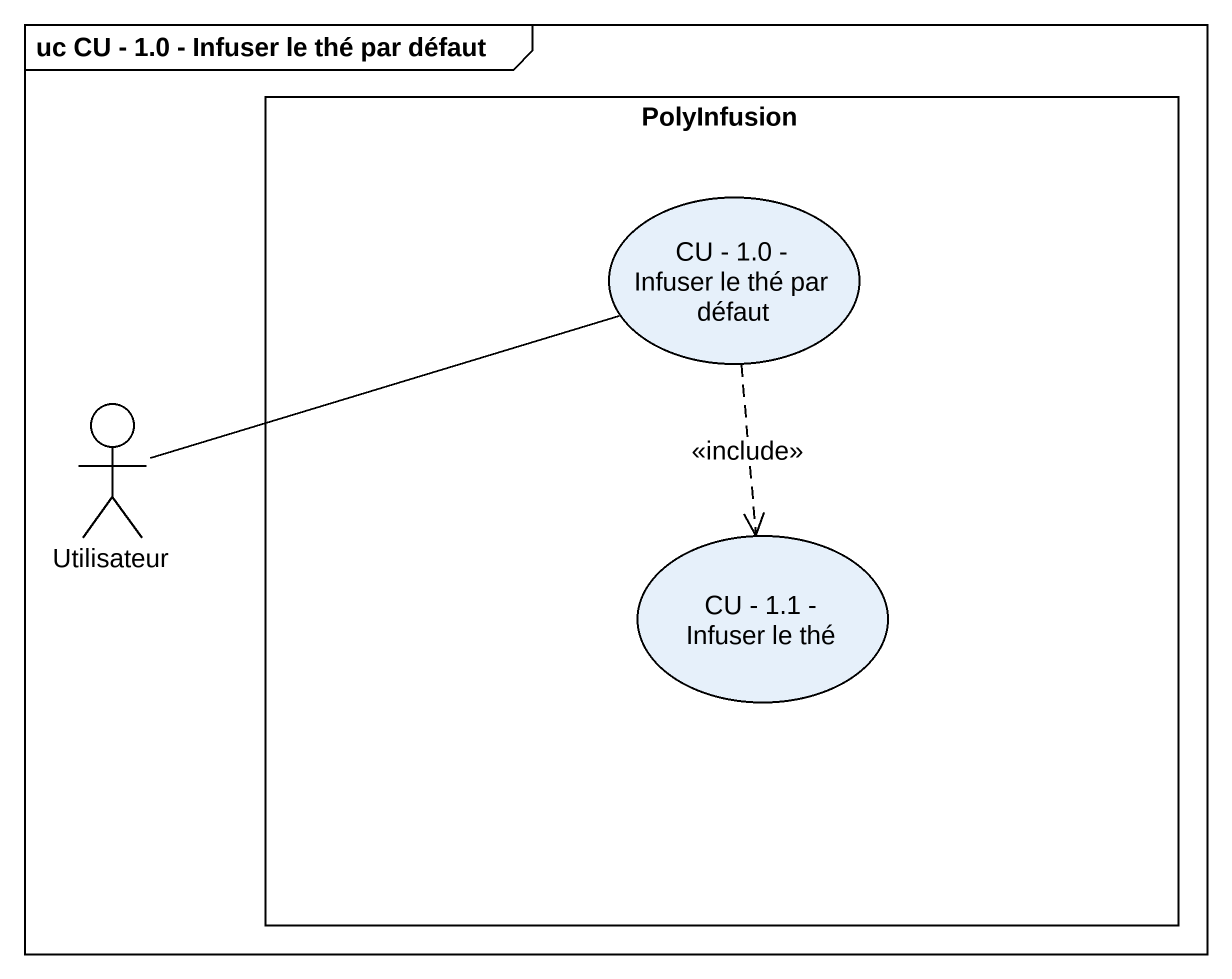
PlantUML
@startuml
mainframe uc CU - 1.0 - Infuser le thé par défaut
rectangle PolyInfusion {
  usecase "CU - 1.0 - Infuser le thé par défaut" as CU_1_0_Infuser_le_thé_par
  usecase "CU - 1.1 - Infuser le thé" as CU_1_1_Infuser_le_thé
}
actor Utilisateur
CU_1_0_Infuser_le_thé_par ..> CU_1_1_Infuser_le_thé : <<include>>
Utilisateur -right- CU_1_0_Infuser_le_thé_par
@enduml
